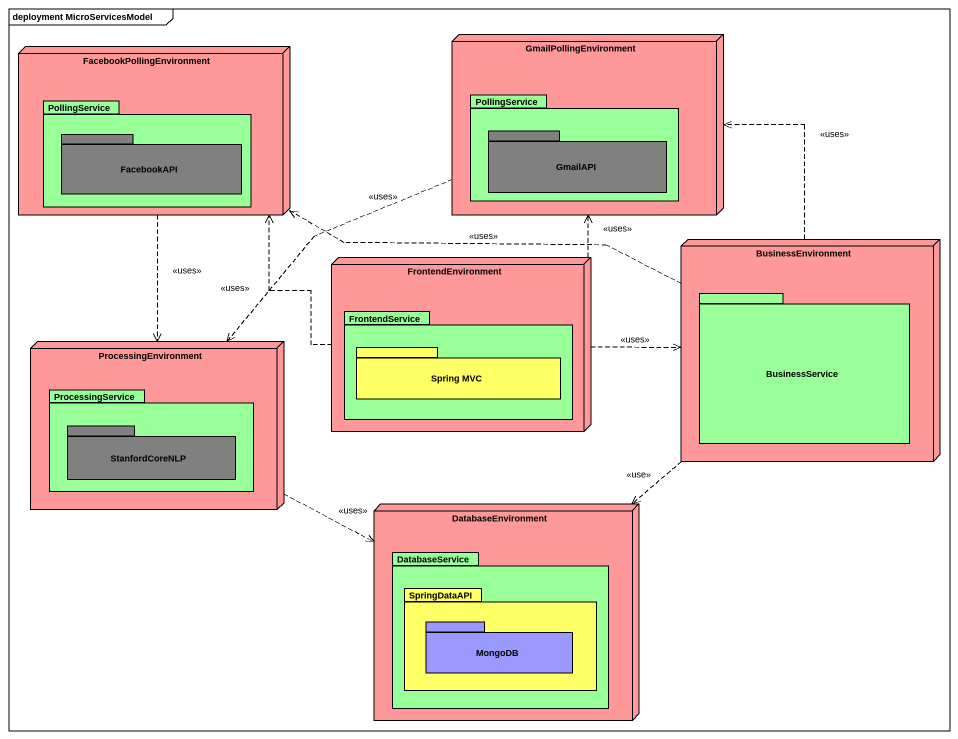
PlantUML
@startuml
mainframe deployment MicroServicesModel
node FacebookPollingEnvironment #FF9999 {
  package PollingService #99FF99 {
    package FacebookAPI #808080 {
    }
  }
}
node GmailPollingEnvironment #FF9999 {
  package "PollingService" as PollingService_2 #99FF99 {
    package GmailAPI #808080 {
    }
  }
}
node BusinessEnvironment #FF9999 {
  package BusinessService #99FF99 {
  }
}
node FrontendEnvironment #FF9999 {
  package FrontendService #99FF99 {
    package "Spring MVC" as Spring_MVC #FFFF66 {
    }
  }
}
node ProcessingEnvironment #FF9999 {
  package ProcessingService #99FF99 {
    package StanfordCoreNLP #808080 {
    }
  }
}
node DatabaseEnvironment #FF9999 {
  package DatabaseService #99FF99 {
    package SpringDataAPI #FFFF66 {
      package MongoDB #9999FF {
      }
    }
  }
}
FacebookPollingEnvironment ..> ProcessingEnvironment : <<uses>>
GmailPollingEnvironment ..> ProcessingEnvironment : <<uses>>
BusinessEnvironment .left.> FacebookPollingEnvironment : <<uses>>
BusinessEnvironment .up.> GmailPollingEnvironment : <<uses>>
BusinessEnvironment ..> DatabaseEnvironment : <<use>>
FrontendEnvironment .up.> FacebookPollingEnvironment : <<uses>>
FrontendEnvironment .up.> GmailPollingEnvironment : <<uses>>
FrontendEnvironment .right.> BusinessEnvironment : <<uses>>
ProcessingEnvironment .right.> DatabaseEnvironment : <<uses>>
@enduml
